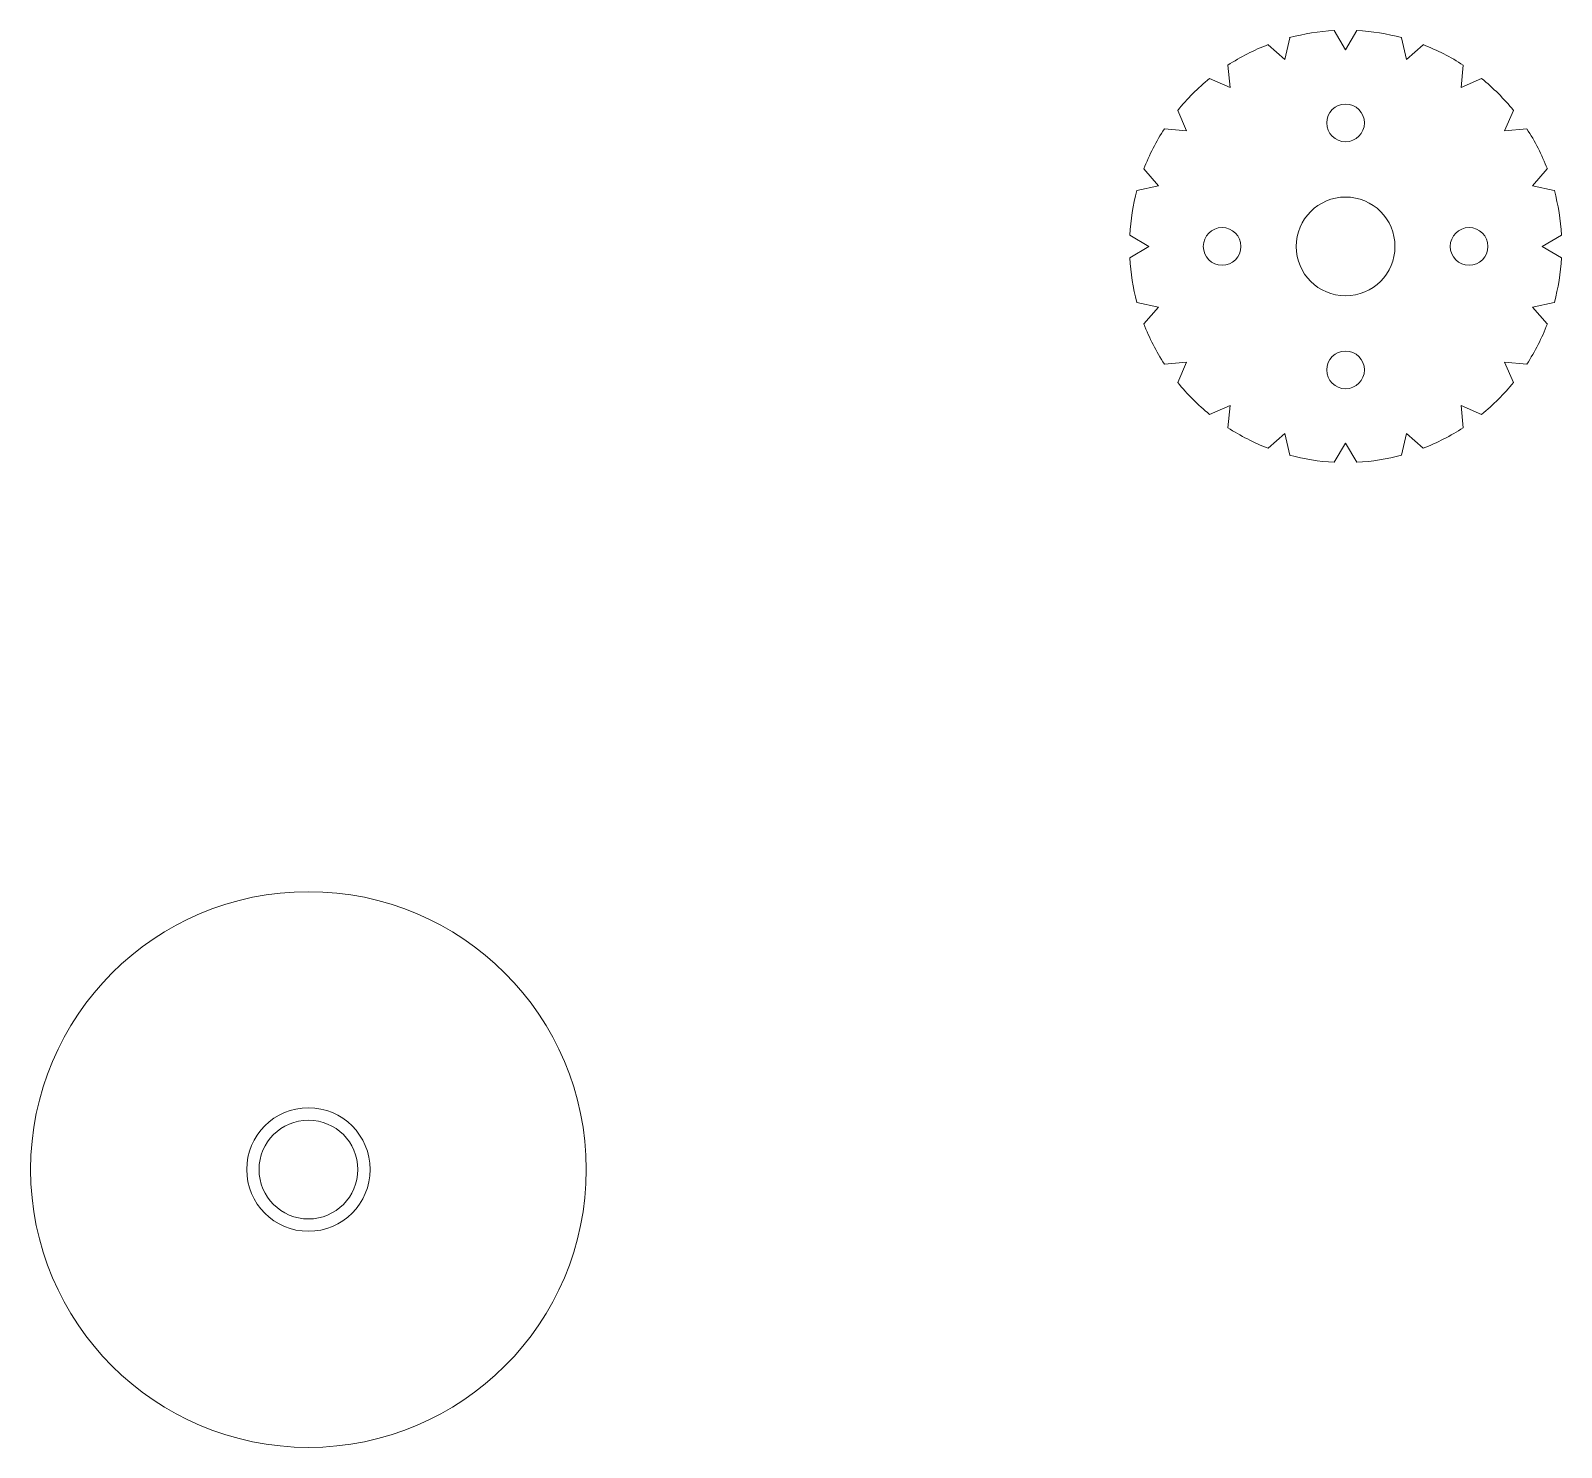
# Model space of a CAD drawing. Header units: centimetres. Extents: x -121 to 177, y -44 to 114.
# Drawn here: x 82.55 to 94.95, y 15.43 to 26.9 of the extents above; entities that cross this region are included whole.
import ezdxf

# ---------------------------------------------------------------- set-up
doc = ezdxf.new("R2010")
doc.units = ezdxf.units.CM
doc.header["$MEASUREMENT"] = 0
doc.layers.add('Layer 1', color=7, linetype='Continuous')

msp = doc.modelspace()

# ---------------------------------------------------------------- linework, layer by layer
at = {"layer": 'Layer 1', "lineweight": 20}
for centre, major_axis in [((93.2, 26.15), (0, 0.1525)), ((93.2, 25.15), (0, 0.4)), ((92.2, 25.15), (0, 0.1525)), ((94.2, 25.15), (0, 0.1525)), ((93.2, 24.15), (0, 0.1525))]:
    msp.add_ellipse(centre, major_axis=major_axis, ratio=1, dxfattribs=at)
msp.add_open_spline([(93.29157, 26.89762), (93.41595, 26.89121), (93.53687, 26.87179), (93.65304, 26.84071), (93.65304, 26.84071), (93.65304, 26.84071), (93.65296, 26.84041), (93.65296, 26.84041), (93.65296, 26.84041), (93.65296, 26.84041), (93.69206, 26.66441), (93.69206, 26.66441), (93.69206, 26.66441), (93.69206, 26.66441), (93.82716, 26.78381), (93.82716, 26.78381), (93.82716, 26.78381), (93.82716, 26.78381), (93.82727, 26.78409), (93.82727, 26.78409), (93.82727, 26.78409), (93.94223, 26.7399), (94.05134, 26.68392), (94.15314, 26.61763), (94.15314, 26.61763), (94.15314, 26.61763), (94.13596, 26.43824), (94.13596, 26.43824), (94.13596, 26.43824), (94.13596, 26.43824), (94.30109, 26.50993), (94.30109, 26.50993), (94.30109, 26.50993), (94.39611, 26.43287), (94.4829, 26.34608), (94.55993, 26.25104), (94.55993, 26.25104), (94.55993, 26.25104), (94.48824, 26.08596), (94.48824, 26.08596), (94.48824, 26.08596), (94.48824, 26.08596), (94.66757, 26.10314), (94.66757, 26.10314), (94.66757, 26.10314), (94.73384, 26.00132), (94.78984, 25.89221), (94.83401, 25.77723), (94.83401, 25.77723), (94.83401, 25.77723), (94.83381, 25.77715), (94.83381, 25.77715), (94.83381, 25.77715), (94.83381, 25.77715), (94.71441, 25.64206), (94.71441, 25.64206), (94.71441, 25.64206), (94.71441, 25.64206), (94.89042, 25.60295), (94.89042, 25.60295), (94.89042, 25.60295), (94.89042, 25.60295), (94.89067, 25.60302), (94.89067, 25.60302), (94.89067, 25.60302), (94.92173, 25.48684), (94.94118, 25.36591), (94.94759, 25.24155), (94.94759, 25.24155), (94.94759, 25.24155), (94.79235, 25.15), (94.79235, 25.15), (94.79235, 25.15), (94.79235, 25.15), (94.94764, 25.05842), (94.94764, 25.05842), (94.94764, 25.05842), (94.94122, 24.93405), (94.92181, 24.81312), (94.89074, 24.69695), (94.89074, 24.69695), (94.89074, 24.69695), (94.89041, 24.69704), (94.89041, 24.69704), (94.89041, 24.69704), (94.89041, 24.69704), (94.71441, 24.65794), (94.71441, 24.65794), (94.71441, 24.65794), (94.71441, 24.65794), (94.83381, 24.52284), (94.83381, 24.52284), (94.83381, 24.52284), (94.83381, 24.52284), (94.83414, 24.52271), (94.83414, 24.52271), (94.83414, 24.52271), (94.78996, 24.40775), (94.73402, 24.29862), (94.66775, 24.19682), (94.66775, 24.19682), (94.66775, 24.19682), (94.66771, 24.19685), (94.66771, 24.19685), (94.66771, 24.19685), (94.66771, 24.19685), (94.48824, 24.21404), (94.48824, 24.21404), (94.48824, 24.21404), (94.48824, 24.21404), (94.55997, 24.04882), (94.55997, 24.04882), (94.55997, 24.04882), (94.48295, 23.95382), (94.3962, 23.86703), (94.3012, 23.79001), (94.3012, 23.79001), (94.3012, 23.79001), (94.13596, 23.86176), (94.13596, 23.86176), (94.13596, 23.86176), (94.13596, 23.86176), (94.15315, 23.68229), (94.15315, 23.68229), (94.15315, 23.68229), (94.15315, 23.68229), (94.15316, 23.68228), (94.15316, 23.68228), (94.15316, 23.68228), (94.05135, 23.61602), (93.94225, 23.56003), (93.82728, 23.51586), (93.82728, 23.51586), (93.82728, 23.51586), (93.82715, 23.51619), (93.82715, 23.51619), (93.82715, 23.51619), (93.82715, 23.51619), (93.69206, 23.63559), (93.69206, 23.63559), (93.69206, 23.63559), (93.69206, 23.63559), (93.65295, 23.45958), (93.65295, 23.45958), (93.65295, 23.45958), (93.65295, 23.45958), (93.65301, 23.45937), (93.65301, 23.45937), (93.65301, 23.45937), (93.53683, 23.42831), (93.41593, 23.40879), (93.29156, 23.40238), (93.29156, 23.40238), (93.29156, 23.40238), (93.2, 23.55765), (93.2, 23.55765), (93.2, 23.55765), (93.2, 23.55765), (93.10842, 23.40236), (93.10842, 23.40236), (93.10842, 23.40236), (92.98405, 23.40878), (92.86312, 23.42819), (92.74695, 23.45926), (92.74695, 23.45926), (92.74695, 23.45926), (92.74704, 23.45959), (92.74704, 23.45959), (92.74704, 23.45959), (92.74704, 23.45959), (92.70794, 23.63559), (92.70794, 23.63559), (92.70794, 23.63559), (92.70794, 23.63559), (92.57284, 23.51619), (92.57284, 23.51619), (92.57284, 23.51619), (92.57284, 23.51619), (92.57271, 23.51586), (92.57271, 23.51586), (92.57271, 23.51586), (92.45775, 23.56004), (92.34862, 23.61598), (92.24682, 23.68225), (92.24682, 23.68225), (92.24682, 23.68225), (92.24685, 23.68229), (92.24685, 23.68229), (92.24685, 23.68229), (92.24685, 23.68229), (92.26404, 23.86176), (92.26404, 23.86176), (92.26404, 23.86176), (92.26404, 23.86176), (92.09882, 23.79003), (92.09882, 23.79003), (92.09882, 23.79003), (92.00382, 23.86705), (91.91703, 23.9538), (91.84001, 24.0488), (91.84001, 24.0488), (91.84001, 24.0488), (91.91176, 24.21404), (91.91176, 24.21404), (91.91176, 24.21404), (91.91176, 24.21404), (91.73229, 24.19685), (91.73229, 24.19685), (91.73229, 24.19685), (91.73229, 24.19685), (91.73228, 24.19684), (91.73228, 24.19684), (91.73228, 24.19684), (91.66602, 24.29865), (91.61003, 24.40775), (91.56586, 24.52272), (91.56586, 24.52272), (91.56586, 24.52272), (91.56619, 24.52285), (91.56619, 24.52285), (91.56619, 24.52285), (91.56619, 24.52285), (91.68559, 24.65794), (91.68559, 24.65794), (91.68559, 24.65794), (91.68559, 24.65794), (91.50958, 24.69705), (91.50958, 24.69705), (91.50958, 24.69705), (91.50958, 24.69705), (91.50937, 24.69699), (91.50937, 24.69699), (91.50937, 24.69699), (91.47831, 24.81317), (91.45879, 24.93407), (91.45238, 25.05844), (91.45238, 25.05844), (91.45238, 25.05844), (91.60765, 25.15), (91.60765, 25.15), (91.60765, 25.15), (91.60765, 25.15), (91.45236, 25.24158), (91.45236, 25.24158), (91.45236, 25.24158), (91.45878, 25.36595), (91.47819, 25.48688), (91.50926, 25.60305), (91.50926, 25.60305), (91.50926, 25.60305), (91.50959, 25.60296), (91.50959, 25.60296), (91.50959, 25.60296), (91.50959, 25.60296), (91.68559, 25.64206), (91.68559, 25.64206), (91.68559, 25.64206), (91.68559, 25.64206), (91.56619, 25.77716), (91.56619, 25.77716), (91.56619, 25.77716), (91.56619, 25.77716), (91.56586, 25.77729), (91.56586, 25.77729), (91.56586, 25.77729), (91.61004, 25.89225), (91.66598, 26.00138), (91.73225, 26.10318), (91.73225, 26.10318), (91.73225, 26.10318), (91.73229, 26.10315), (91.73229, 26.10315), (91.73229, 26.10315), (91.73229, 26.10315), (91.91176, 26.08596), (91.91176, 26.08596), (91.91176, 26.08596), (91.91176, 26.08596), (91.84003, 26.25118), (91.84003, 26.25118), (91.84003, 26.25118), (91.91705, 26.34618), (92.0038, 26.43297), (92.0988, 26.50999), (92.0988, 26.50999), (92.0988, 26.50999), (92.26404, 26.43824), (92.26404, 26.43824), (92.26404, 26.43824), (92.26404, 26.43824), (92.24685, 26.61771), (92.24685, 26.61771), (92.24685, 26.61771), (92.24685, 26.61771), (92.24684, 26.61772), (92.24684, 26.61772), (92.24684, 26.61772), (92.34865, 26.68398), (92.45775, 26.73997), (92.57272, 26.78414), (92.57272, 26.78414), (92.57272, 26.78414), (92.57285, 26.78381), (92.57285, 26.78381), (92.57285, 26.78381), (92.57285, 26.78381), (92.70794, 26.66441), (92.70794, 26.66441), (92.70794, 26.66441), (92.70794, 26.66441), (92.74705, 26.84042), (92.74705, 26.84042), (92.74705, 26.84042), (92.74705, 26.84042), (92.74699, 26.84063), (92.74699, 26.84063), (92.74699, 26.84063), (92.86317, 26.87169), (92.98407, 26.89121), (93.10844, 26.89762), (93.10844, 26.89762), (93.10844, 26.89762), (93.2, 26.74235), (93.2, 26.74235), (93.2, 26.74235), (93.2, 26.74235), (93.29157, 26.89762), (93.29157, 26.89762)], degree=3, knots=[0, 0, 0, 0, 0.01219512, 0.01219512, 0.01219512, 0.01219512, 0.02439024, 0.02439024, 0.02439024, 0.02439024, 0.03658537, 0.03658537, 0.03658537, 0.03658537, 0.04878049, 0.04878049, 0.04878049, 0.04878049, 0.06097561, 0.06097561, 0.06097561, 0.06097561, 0.07317073, 0.07317073, 0.07317073, 0.07317073, 0.08536585, 0.08536585, 0.08536585, 0.08536585, 0.09756098, 0.09756098, 0.09756098, 0.09756098, 0.1097561, 0.1097561, 0.1097561, 0.1097561, 0.12195122, 0.12195122, 0.12195122, 0.12195122, 0.13414634, 0.13414634, 0.13414634, 0.13414634, 0.14634146, 0.14634146, 0.14634146, 0.14634146, 0.15853659, 0.15853659, 0.15853659, 0.15853659, 0.17073171, 0.17073171, 0.17073171, 0.17073171, 0.18292683, 0.18292683, 0.18292683, 0.18292683, 0.19512195, 0.19512195, 0.19512195, 0.19512195, 0.20731707, 0.20731707, 0.20731707, 0.20731707, 0.2195122, 0.2195122, 0.2195122, 0.2195122, 0.23170732, 0.23170732, 0.23170732, 0.23170732, 0.24390244, 0.24390244, 0.24390244, 0.24390244, 0.25609756, 0.25609756, 0.25609756, 0.25609756, 0.26829268, 0.26829268, 0.26829268, 0.26829268, 0.2804878, 0.2804878, 0.2804878, 0.2804878, 0.29268293, 0.29268293, 0.29268293, 0.29268293, 0.30487805, 0.30487805, 0.30487805, 0.30487805, 0.31707317, 0.31707317, 0.31707317, 0.31707317, 0.32926829, 0.32926829, 0.32926829, 0.32926829, 0.34146341, 0.34146341, 0.34146341, 0.34146341, 0.35365854, 0.35365854, 0.35365854, 0.35365854, 0.36585366, 0.36585366, 0.36585366, 0.36585366, 0.37804878, 0.37804878, 0.37804878, 0.37804878, 0.3902439, 0.3902439, 0.3902439, 0.3902439, 0.40243902, 0.40243902, 0.40243902, 0.40243902, 0.41463415, 0.41463415, 0.41463415, 0.41463415, 0.42682927, 0.42682927, 0.42682927, 0.42682927, 0.43902439, 0.43902439, 0.43902439, 0.43902439, 0.45121951, 0.45121951, 0.45121951, 0.45121951, 0.46341463, 0.46341463, 0.46341463, 0.46341463, 0.47560976, 0.47560976, 0.47560976, 0.47560976, 0.48780488, 0.48780488, 0.48780488, 0.48780488, 0.5, 0.5, 0.5, 0.5, 0.51219512, 0.51219512, 0.51219512, 0.51219512, 0.52439024, 0.52439024, 0.52439024, 0.52439024, 0.53658537, 0.53658537, 0.53658537, 0.53658537, 0.54878049, 0.54878049, 0.54878049, 0.54878049, 0.56097561, 0.56097561, 0.56097561, 0.56097561, 0.57317073, 0.57317073, 0.57317073, 0.57317073, 0.58536585, 0.58536585, 0.58536585, 0.58536585, 0.59756098, 0.59756098, 0.59756098, 0.59756098, 0.6097561, 0.6097561, 0.6097561, 0.6097561, 0.62195122, 0.62195122, 0.62195122, 0.62195122, 0.63414634, 0.63414634, 0.63414634, 0.63414634, 0.64634146, 0.64634146, 0.64634146, 0.64634146, 0.65853659, 0.65853659, 0.65853659, 0.65853659, 0.67073171, 0.67073171, 0.67073171, 0.67073171, 0.68292683, 0.68292683, 0.68292683, 0.68292683, 0.69512195, 0.69512195, 0.69512195, 0.69512195, 0.70731707, 0.70731707, 0.70731707, 0.70731707, 0.7195122, 0.7195122, 0.7195122, 0.7195122, 0.73170732, 0.73170732, 0.73170732, 0.73170732, 0.74390244, 0.74390244, 0.74390244, 0.74390244, 0.75609756, 0.75609756, 0.75609756, 0.75609756, 0.76829268, 0.76829268, 0.76829268, 0.76829268, 0.7804878, 0.7804878, 0.7804878, 0.7804878, 0.79268293, 0.79268293, 0.79268293, 0.79268293, 0.80487805, 0.80487805, 0.80487805, 0.80487805, 0.81707317, 0.81707317, 0.81707317, 0.81707317, 0.82926829, 0.82926829, 0.82926829, 0.82926829, 0.84146341, 0.84146341, 0.84146341, 0.84146341, 0.85365854, 0.85365854, 0.85365854, 0.85365854, 0.86585366, 0.86585366, 0.86585366, 0.86585366, 0.87804878, 0.87804878, 0.87804878, 0.87804878, 0.8902439, 0.8902439, 0.8902439, 0.8902439, 0.90243902, 0.90243902, 0.90243902, 0.90243902, 0.91463415, 0.91463415, 0.91463415, 0.91463415, 0.92682927, 0.92682927, 0.92682927, 0.92682927, 0.93902439, 0.93902439, 0.93902439, 0.93902439, 0.95121951, 0.95121951, 0.95121951, 0.95121951, 0.96341463, 0.96341463, 0.96341463, 0.96341463, 0.97560976, 0.97560976, 0.97560976, 0.97560976, 0.98780488, 0.98780488, 0.98780488, 0.98780488, 1, 1, 1, 1], dxfattribs=at)
at = {"layer": 'Layer 1', "lineweight": 18}
for points in [[(84.8, 19.925), (86.04243, 19.925), (87.05, 18.91743), (87.05, 17.675), (87.05, 17.675), (87.05, 16.43257), (86.04243, 15.425), (84.8, 15.425), (84.8, 15.425), (83.55757, 15.425), (82.55, 16.43257), (82.55, 17.675), (82.55, 17.675), (82.55, 18.91743), (83.55757, 19.925), (84.8, 19.925)], [(84.8, 18.175), (85.07609, 18.175), (85.3, 17.95109), (85.3, 17.675), (85.3, 17.675), (85.3, 17.39891), (85.07609, 17.175), (84.8, 17.175), (84.8, 17.175), (84.52391, 17.175), (84.3, 17.39891), (84.3, 17.675), (84.3, 17.675), (84.3, 17.95109), (84.52391, 18.175), (84.8, 18.175)], [(84.8, 18.075), (85.02088, 18.075), (85.2, 17.89588), (85.2, 17.675), (85.2, 17.675), (85.2, 17.45412), (85.02088, 17.275), (84.8, 17.275), (84.8, 17.275), (84.57912, 17.275), (84.4, 17.45412), (84.4, 17.675), (84.4, 17.675), (84.4, 17.89588), (84.57912, 18.075), (84.8, 18.075)]]:
    msp.add_open_spline(points, degree=3, knots=[0, 0, 0, 0, 0.25, 0.25, 0.25, 0.25, 0.5, 0.5, 0.5, 0.5, 0.75, 0.75, 0.75, 0.75, 1, 1, 1, 1], dxfattribs=at)

doc.saveas('drawing.dxf')
